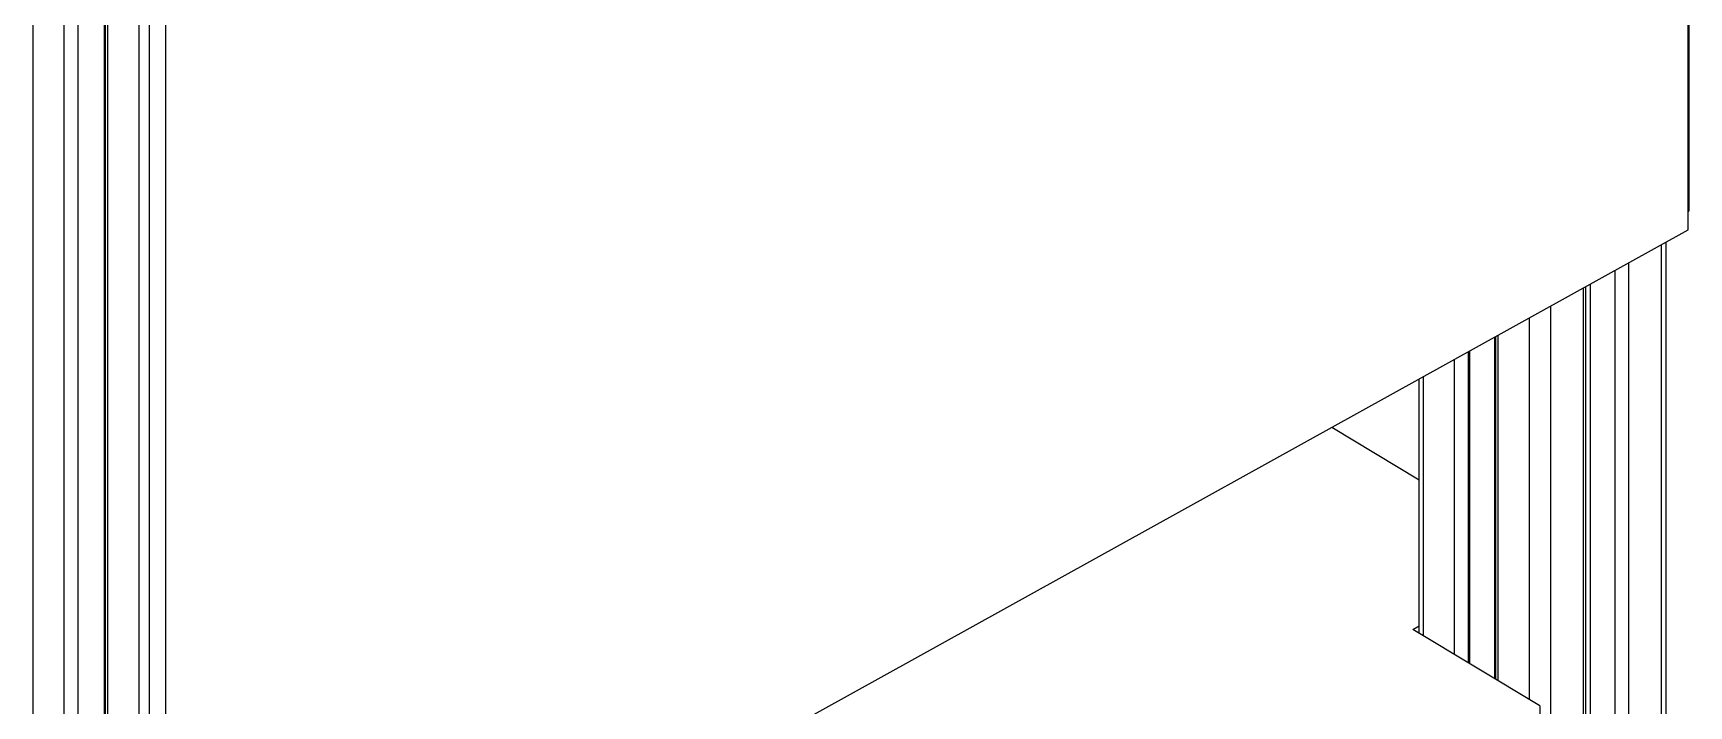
# Model space of a CAD drawing. Extents: x 2.5 to 24.6, y 0.9 to 36.2.
# Drawn here: x 15.53 to 24.56, y 7.77 to 11.44 of the extents above; entities that cross this region are included whole.
import ezdxf

# ---------------------------------------------------------------- set-up
doc = ezdxf.new("R2010")
doc.units = 0
doc.layers.get('0').update_dxf_attribs({"linetype": 'CONTINUOUS'})
doc.layers.add('RAILS', color=254, linetype='CONTINUOUS')

# ---------------------------------------------------------------- blocks, each defined once
blk = doc.blocks.new('A$C41153C96')
at = {"color": 0, "linetype": 'CONTINUOUS', "extrusion": (1e-16, 0.816497, 0.57735)}
for p, q in [((17.7346, 18.6168), (17.7346, 3.9199)), ((17.7309, 3.8179), (17.7309, 18.5148)), ((8.7102, -5.037), (8.7102, 14.3548)), ((9.099, -5.0329), (9.099, 14.3589)), ((8.955, -5.1219), (8.955, 14.2699)), ((8.8801, -5.1392), (8.8801, 14.2525)), ((9.1054, -5.2648), (9.1054, 14.127)), ((9.1175, -5.2822), (9.1175, 14.1096)), ((9.2875, -5.3845), (9.2875, 14.0073)), ((9.3449, -0.726), (9.3449, 13.9709)), ((9.4314, 13.9188), (9.4314, -0.7781)), ((17.7309, 3.9179), (17.7346, 3.9199)), ((9.4314, -0.7781), (17.7309, 3.8179)), ((17.5845, -0.8581), (17.5845, 3.7368)), ((17.61, -0.8235), (17.61, 3.7509)), ((17.4073, -0.9562), (17.4073, 3.6387)), ((17.1962, 3.5218), (17.1962, -0.8446)), ((17.3337, -0.9381), (17.3337, 3.5979)), ((17.1597, -1.0933), (17.1597, 3.5016)), ((17.1731, -1.0752), (17.1731, 3.509)), ((16.9826, -1.1914), (16.9826, 3.4035)), ((16.8652, 1.2595), (16.8652, 3.3385)), ((16.6768, 1.3729), (16.6768, 3.2341)), ((16.6832, 1.3691), (16.6832, 3.2377)), ((16.6953, 1.3618), (16.6953, 3.2444)), ((16.4578, 1.5047), (16.4578, 3.1129)), ((16.5327, 1.4596), (16.5327, 3.1544)), ((16.5395, 3.1581), (16.5395, 1.4555)), ((16.2648, 1.6209), (16.2648, 3.006)), ((16.2879, 1.607), (16.2879, 3.0188)), ((16.2648, 2.455), (15.788, 2.742)), ((16.2304, 1.6416), (16.2648, 1.6606)), ((16.9227, 1.2249), (16.2304, 1.6416)), ((16.9227, 1.2249), (16.9227, 1.0208))]:
    blk.add_line(p, q, dxfattribs=at)

msp = doc.modelspace()

# ---------------------------------------------------------------- block references
at = {"layer": 'RAILS'}
msp.add_blockref('A$C41153C96', (6.8231, 6.546), dxfattribs=at)

doc.saveas('drawing.dxf')
